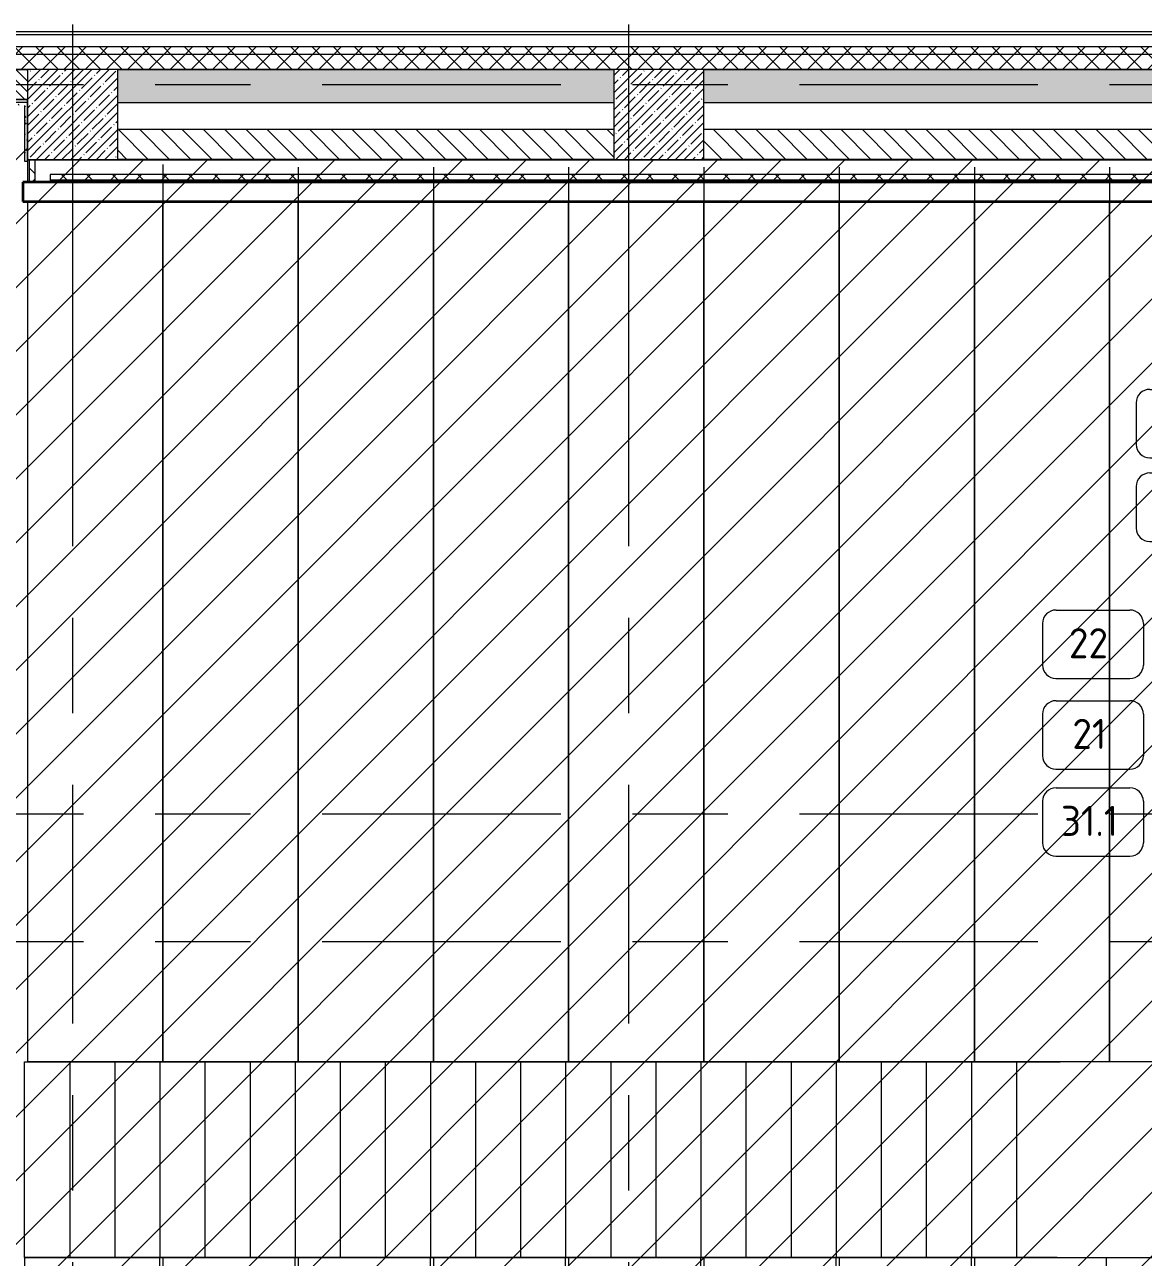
# Model space of a CAD drawing. Header units: millimetres. Extents: x -2766 to 205613, y -8553 to 29000.
# Drawn here: x 21890 to 29334, y 19200 to 27398 of the extents above; entities that cross this region are included whole.
import ezdxf

# ---------------------------------------------------------------- set-up
doc = ezdxf.new("R2010")
doc.units = ezdxf.units.MM
doc.linetypes.add('Осевая', pattern=[3175, 635, -476.25, 1587.5, -476.25])
for name, color, linetype, lineweight in [('A-DETL', 7, 'Continuous', 9), ('A-WALL', 7, 'Continuous', 9), ('A-WALL-2', 7, 'Continuous', 35), ('I-FURN-IDEN', 7, 'Continuous', 9), ('I-WALL', 7, 'Continuous', 9), ('S-COLS', 7, 'Continuous', 9), ('S-STRS', 7, 'Continuous', 13), ('Оси', 7, 'Continuous', 9), ('Оси-2', 7, 'Осевая', 9)]:
    doc.layers.add(name, color=color, linetype=linetype, lineweight=lineweight)
for name, color, linetype, lineweight, true_color in [('A-DETL-GENF-1', 7, 'Continuous', 9, 0xc0c0c0), ('A-WALL-1', 9, 'Continuous', 9, 0x808080), ('A-WALL-FNSH-1', 9, 'Continuous', 9, 0x808080)]:
    doc.layers.add(name, color=color, linetype=linetype, lineweight=lineweight, true_color=true_color)
doc.styles.add('GOST Common', font='GOST_Common.ttf', dxfattribs={"height": 200})
pattern_1 = [(45, (0, 0), (-70.71068, 70.71068), []), (135, (0, 0), (-70.71068, -70.71068), [])]
pattern_2 = [(135, (0, 0), (-70.71068, -70.71068), [])]
pattern_3 = [(0, (0, 0), (121.92, 30.48), [10.058, -81.382, 10.058, -81.382, -487.68]), (0, (0, 0), (121.92, 30.48), [-182.88, 10.058, -172.822, 10.058, -81.382, -213.36]), (0, (0, 0), (121.92, 30.48), [-457.2, 10.058, -50.902, 10.058, -142.342]), (120, (45.72, 15.24), (-87.356454, 90.345817), [10.058, -81.382, 10.058, -81.382, -487.68]), (120, (45.72, 15.24), (-87.356454, 90.345817), [-182.88, 10.058, -172.822, 10.058, -81.382, -213.36]), (120, (45.72, 15.24), (-87.356454, 90.345817), [-457.2, 10.058, -50.902, 10.058, -142.342]), (240, (60.96, 76.2), (-34.563546, -120.825817), [10.058, -81.382, 10.058, -81.382, -487.68]), (240, (60.96, 76.2), (-34.563546, -120.825817), [-182.88, 10.058, -172.822, 10.058, -81.382, -213.36]), (240, (60.96, 76.2), (-34.563546, -120.825817), [-457.2, 10.058, -50.902, 10.058, -142.342])]
pattern_4 = [(135, (0, 0), (-84.8528, -84.8528), []), (225, (0, 0), (84.8528, -84.8528), [])]

# ---------------------------------------------------------------- blocks, each defined once
blk = doc.blocks.new('BSC_Колонна _Прямоугольная - 600х600-V6-План расстановки мебели и оборудования 2 этажа в осях 1-12')
at = {"layer": 'S-COLS'}
h = blk.add_hatch(dxfattribs=at)
h.set_pattern_fill('FP_9', color=256, style=0, pattern_type=2)
h.set_pattern_definition([(45, (-26110, -26800), (-57.02463, 57.02463), []), (45, (-26052.975, -26800), (-57.02463, 57.02463), [100.806, -20.161, 3.353, -16.808])])
h.paths.add_polyline_path([(-300, -300), (300, -300), (300, 300), (-300, 300)])
for p, q in [((300, 300), (-300, 300)), ((-300, 300), (-300, -300)), ((300, -300), (300, 300)), ((-300, -300), (300, -300))]:
    blk.add_line(p, q, dxfattribs=at)
blk = doc.blocks.new('BSC_Колонна _Прямоугольная - 600х600-V34-План расстановки мебели и оборудования 2 этажа в осях 1-12')
at = {"layer": 'S-COLS'}
h = blk.add_hatch(dxfattribs=at)
h.set_pattern_fill('FP_41', color=256, style=0, pattern_type=2)
h.set_pattern_definition([(45, (-22210, -26800), (-57.02463, 57.02463), []), (45, (-22152.975, -26800), (-57.02463, 57.02463), [100.806, -20.161, 3.353, -16.808])])
h.paths.add_polyline_path([(-300, -300), (300, -300), (300, 300), (-300, 300), (-300, 100)])
for p, q in [((300, 300), (-300, 300)), ((-300, 300), (-300, 100)), ((300, -300), (300, 300)), ((-300, 100), (-300, -300)), ((-300, -300), (300, -300))]:
    blk.add_line(p, q, dxfattribs=at)
blk = doc.blocks.new('Перекрытия 3 - Перекрытия 4-20977624-План расстановки мебели и оборудования 2 этажа в осях 1-12')
at = {"layer": 'S-STRS'}
for p, q in [((21910, 26221.8), (21910, 20500)), ((22810, 20500), (22810, 26221.8)), ((23710, 20500), (23710, 26221.8)), ((24610, 20500), (24610, 26221.8)), ((25510, 20500), (25510, 26221.8)), ((26410, 20500), (26410, 26221.8)), ((27310, 20500), (27310, 26221.8)), ((28210, 20500), (28210, 26221.8)), ((29110, 20500), (29110, 26221.8)), ((30010, 22600), (30010, 26221.8)), ((30010, 20500), (30010, 22000)), ((22810, 20500), (21910, 20500)), ((23710, 20500), (22810, 20500)), ((24610, 20500), (23710, 20500)), ((25510, 20500), (24610, 20500)), ((26410, 20500), (25510, 20500)), ((27310, 20500), (26410, 20500)), ((28210, 20500), (27310, 20500)), ((29110, 20500), (28210, 20500)), ((30010, 20500), (29110, 20500)), ((30449, 20500), (30010, 20500))]:
    blk.add_line(p, q, dxfattribs=at)
blk = doc.blocks.new('Перекрытия 2 - Перекрытия 4-32990152-План расстановки мебели и оборудования 2 этажа в осях 1-12')
at = {"layer": 'S-STRS'}
for p, q in [((21910, 19180), (22810, 19180)), ((21910, 19180), (21910, 15459.3)), ((22810, 19180), (23710, 19180)), ((22810, 15459.4), (22810, 19180)), ((23710, 19180), (24610, 19180)), ((23710, 15459.4), (23710, 19180)), ((24610, 19180), (25510, 19180)), ((24610, 15459.4), (24610, 19180)), ((25510, 19180), (26410, 19180)), ((25510, 15459.4), (25510, 19180)), ((26410, 19180), (27310, 19180)), ((26410, 15459.4), (26410, 19180)), ((27310, 19180), (28210, 19180)), ((27310, 15459.4), (27310, 19180)), ((28210, 19180), (29110, 19180)), ((28210, 15459.4), (28210, 19180)), ((29110, 19180), (30010, 19180)), ((29110, 15459.4), (29110, 19180)), ((30010, 19180), (30480, 19180)), ((30010, 15459.4), (30010, 19180)), ((30480, 19180), (30610, 19180)), ((30610, 18430), (30610, 19180)), ((30610, 15459.4), (30610, 17830))]:
    blk.add_line(p, q, dxfattribs=at)
blk = doc.blocks.new('Стены наклон_ амфитеатр1 - Стены наклон_ амфитеатр-33007412-План расстановки мебели и оборудования 2 этажа в осях 1-12')
at = {"layer": 'A-WALL-2'}
for p, q in [((21879, 26351.1), (21879, 26221.8)), ((30460, 26351.1), (21879, 26351.1)), ((30610, 26351.1), (30460, 26351.1)), ((30610, 26221.8), (30610, 26351.1)), ((21879, 26221.8), (30460, 26221.8)), ((30460, 26221.8), (30610, 26221.8))]:
    blk.add_line(p, q, dxfattribs=at)
blk = doc.blocks.new('Марка_Мебель - В прямоуг_Balcon_Марка-25523697-План расстановки мебели и оборудования 2 этажа в осях 1-12')
at = {"layer": 'I-FURN-IDEN'}
for p, q in [((-2.455, 2.278), (2.455, 2.278)), ((-3.355, 1.378), (-3.355, -1.384)), ((3.355, 1.378), (3.355, -1.378)), ((-2.461, -2.278), (2.455, -2.278))]:
    blk.add_line(p, q, dxfattribs=at)
for centre, radius, start, end in [((-2.455, 1.378), 0.9, 90, 180), ((2.455, 1.378), 0.9, 0, 90), ((-2.461, -1.384), 0.893, 180, 270), ((2.455, -1.378), 0.9, 270, 0)]:
    blk.add_arc(centre, radius, start, end, dxfattribs=at)

msp = doc.modelspace()

# ---------------------------------------------------------------- hatches: boundary and pattern name
at = {"layer": 'A-DETL-GENF-1'}
h = msp.add_hatch(dxfattribs=at)
h.set_pattern_fill('FP_105', color=256, style=0, pattern_type=2)
h.set_pattern_definition([(45, (0, 0), (-212.132, 212.132), [])])
h.paths.add_polyline_path([(30460, 15231), (30460, 26500), (21910, 26500), (21910, 26900), (14760, 26900), (14760, 24680), (14310.3, 24680), (14310.3, 15231), (28011.6, 15231)])
at = {"layer": 'A-WALL'}
h = msp.add_hatch(dxfattribs=at)
h.set_pattern_fill('FP_12', color=256, style=0, pattern_type=2)
h.set_pattern_definition(pattern_1)
h.paths.add_polyline_path([(33610, 27200), (33710, 27200), (33710, 27250), (19610.3, 27250), (19610.3, 27200), (33322.8, 27200)])
h.paths.add_polyline_path([(18053, 27200), (18710.3, 27200), (18710.3, 27250), (17810.3, 27250), (17810.3, 27200)])
h.paths.add_polyline_path([(16010.3, 27200), (16910.3, 27200), (16910.3, 27250), (16010.3, 27250)])
h.paths.add_polyline_path([(13689, 27200), (15110.3, 27200), (15110.3, 27250), (13689, 27250)])
h = msp.add_hatch(dxfattribs=at)
h.set_pattern_fill('FP_12', color=256, style=0, pattern_type=2)
h.set_pattern_definition(pattern_1)
h.paths.add_polyline_path([(33610, 27100), (33610, 27200), (19610.3, 27200), (19610.3, 27100), (33322.8, 27100)])
h.paths.add_polyline_path([(18710.3, 27100), (18710.3, 27200), (17810.3, 27200), (17810.3, 27100), (18110.3, 27100)])
h.paths.add_polyline_path([(16010.3, 27100), (16910.3, 27100), (16910.3, 27200), (16010.3, 27200)])
h.paths.add_polyline_path([(15110.3, 27100), (15110.3, 27200), (13689, 27200), (13689, 27100), (14733.4, 27100)])
h = msp.add_hatch(dxfattribs=at)
h.set_pattern_fill('FP_16', color=256, style=0, pattern_type=2)
h.set_pattern_definition([(135, (0, 0), (-35.35534, -35.35534), [])])
h.paths.add_polyline_path([(21910, 26900), (21910, 27100), (19610.3, 27100), (19610.3, 26900), (20044.7, 26900)])
h.paths.add_polyline_path([(17810.3, 26900), (18110.3, 26900), (18110.3, 27100), (17810.3, 27100)])
h.paths.add_polyline_path([(16910.3, 26900), (16910.3, 27100), (16010.3, 27100), (16010.3, 26900), (16061.2, 26900)])
h.paths.add_polyline_path([(14780, 26900), (15110.3, 26900), (15110.3, 27100), (14310, 27100), (14310, 26900), (14760, 26900)])
at = {"layer": 'I-WALL'}
h = msp.add_hatch(dxfattribs=at)
h.set_pattern_fill('FP_15', color=256, style=0, pattern_type=2)
h.set_pattern_definition([(45, (0, 0), (-57.02463, 57.02463), []), (45, (57.025, 0), (-57.02463, 57.02463), [100.806, -20.161, 3.353, -16.808])])
h.paths.add_polyline_path([(33010, 26880), (33010, 27100), (30610, 27100), (30610, 26880), (31995, 26880)])
h.paths.add_polyline_path([(30010, 26880), (30010, 27100), (26410, 27100), (26410, 26880), (29339.4, 26880)])
h.paths.add_polyline_path([(25810, 26880), (25810, 27100), (22510, 27100), (22510, 26880), (22700.3, 26880)])
h = msp.add_hatch(dxfattribs=at)
h.set_pattern_fill('FP_87', color=256, style=0, pattern_type=2)
h.set_pattern_definition(pattern_3)
h.paths.add_polyline_path([(21890, 26860), (21910, 26860), (21910, 26880), (19610.3, 26880), (19610.3, 26860), (20044.7, 26860)])
h = msp.add_hatch(dxfattribs=at)
h.set_pattern_fill('FP_87', color=256, style=0, pattern_type=2)
h.set_pattern_definition(pattern_3)
h.paths.add_polyline_path([(21890, 26490), (21910, 26490), (21910, 26860), (21890, 26860), (21890, 26494.9)])
h = msp.add_hatch(dxfattribs=at)
h.set_pattern_fill('FP_11', color=256, style=0, pattern_type=2)
h.set_pattern_definition(pattern_2)
h.paths.add_polyline_path([(25810, 26500), (25810, 26700), (22510, 26700), (22510, 26500), (22700.3, 26500)])
h = msp.add_hatch(dxfattribs=at)
h.set_pattern_fill('FP_11', color=256, style=0, pattern_type=2)
h.set_pattern_definition(pattern_2)
h.paths.add_polyline_path([(30010, 26500), (30010, 26700), (26410, 26700), (26410, 26500), (29339.4, 26500)])
h = msp.add_hatch(dxfattribs=at)
h.set_pattern_fill('FP_92', color=256, style=0, pattern_type=2)
h.set_pattern_definition(pattern_4)
h.paths.add_polyline_path([(21960, 26351), (21960, 26500), (21923, 26500), (21923, 26351)])
h = msp.add_hatch(dxfattribs=at)
h.set_pattern_fill('FP_92', color=256, style=0, pattern_type=2)
h.set_pattern_definition(pattern_4)
h.paths.add_polyline_path([(30460, 26364), (30473, 26364), (30473, 26401), (22060, 26401), (22060, 26364), (29339.4, 26364)])
h = msp.add_hatch(dxfattribs=at)
h.set_pattern_fill('FP_91', color=256, style=0, pattern_type=2)
h.set_pattern_definition([(0, (0, 0), (406.4, 101.6), [33.528, -271.272, 33.528, -271.272, -1625.6]), (0, (0, 0), (406.4, 101.6), [-609.6, 33.528, -576.072, 33.528, -271.272, -711.2]), (0, (0, 0), (406.4, 101.6), [-1524, 33.528, -169.672, 33.528, -474.472]), (120, (152.4, 50.8), (-291.18818, 301.15272), [33.528, -271.272, 33.528, -271.272, -1625.6]), (120, (152.4, 50.8), (-291.18818, 301.15272), [-609.6, 33.528, -576.072, 33.528, -271.272, -711.2]), (120, (152.4, 50.8), (-291.18818, 301.15272), [-1524, 33.528, -169.672, 33.528, -474.472]), (240, (203.2, 254), (-115.21182, -402.75272), [33.528, -271.272, 33.528, -271.272, -1625.6]), (240, (203.2, 254), (-115.21182, -402.75272), [-609.6, 33.528, -576.072, 33.528, -271.272, -711.2]), (240, (203.2, 254), (-115.21182, -402.75272), [-1524, 33.528, -169.672, 33.528, -474.472])])
h.paths.add_polyline_path([(30460, 26351), (30460, 26364), (22060, 26364), (22060, 26351), (30003.3, 26351)])

# ---------------------------------------------------------------- linework, layer by layer
at = {"layer": 'A-DETL'}
for p, q in [((21910, 26900), (14760, 26900)), ((21910, 26500), (21910, 26900)), ((30460, 26500), (21910, 26500)), ((22810, 26469), (22810, 20500)), ((23710, 26450), (23710, 20500)), ((24610, 26450), (24610, 20500)), ((25510, 26450), (25510, 20500)), ((26410, 26450), (26410, 20500)), ((27310, 26450), (27310, 20500)), ((28210, 26450), (28210, 20500)), ((29110, 26450), (29110, 20500)), ((21890, 20500), (28781, 20500)), ((21890, 19200), (21890, 20500)), ((22190, 20500), (22190, 19200)), ((22490, 20500), (22490, 19200)), ((22790, 20500), (22790, 19200)), ((23090, 20500), (23090, 19200)), ((23390, 20500), (23390, 19200)), ((23690, 20500), (23690, 19200)), ((23990, 20500), (23990, 19200)), ((24290, 20500), (24290, 19200)), ((24590, 20500), (24590, 19200)), ((24890, 20500), (24890, 19200)), ((25190, 20500), (25190, 19200)), ((25490, 20500), (25490, 19200)), ((25790, 20500), (25790, 19200)), ((26090, 20500), (26090, 19200)), ((26390, 20500), (26390, 19200)), ((26690, 20500), (26690, 19200)), ((26990, 20500), (26990, 19200)), ((27290, 20500), (27290, 19200)), ((27590, 20500), (27590, 19200)), ((27890, 20500), (27890, 19200)), ((28190, 20500), (28190, 19200)), ((28490, 20500), (28490, 19200)), ((28760, 19200), (21890, 19200)), ((22810, 19200), (22810, 15231)), ((23710, 19200), (23710, 15231)), ((24610, 19200), (24610, 15231)), ((25510, 19200), (25510, 15231)), ((26410, 19200), (26410, 15231)), ((27310, 19200), (27310, 15231)), ((28210, 19200), (28210, 15231))]:
    msp.add_line(p, q, dxfattribs=at)
at = {"layer": 'A-WALL'}
for p, q in [((33840, 27330), (19610.3, 27330)), ((33760, 27250), (19610.3, 27250)), ((33710, 27200), (19610.3, 27200)), ((21910, 27100), (19590.3, 27100)), ((25810, 27100), (22510, 27100)), ((30010, 27100), (26410, 27100)), ((21923, 26351), (21923, 26500)), ((21960, 26351), (21960, 26500)), ((30510, 26401), (22060, 26401)), ((22060, 26401), (22060, 26351)), ((30473, 26364), (22060, 26364))]:
    msp.add_line(p, q, dxfattribs=at)
at = {"layer": 'A-WALL-1'}
for p, q in [((19610.3, 27100), (21910, 27100)), ((22510, 27100), (25810, 27100)), ((26410, 27100), (30010, 27100)), ((19590.3, 26900), (21910, 26900)), ((21910, 26880), (19610.3, 26880)), ((21890, 26860), (21890, 26490)), ((22510, 26880), (25810, 26880)), ((26410, 26880), (30010, 26880)), ((25810, 26700), (22510, 26700)), ((30010, 26700), (26410, 26700)), ((21890, 26490), (21910, 26490)), ((21910, 26490), (21910, 26500)), ((21910, 26500), (21910, 26351)), ((25810, 26501), (22510, 26501)), ((22510, 26500), (25810, 26500)), ((30010, 26501), (26410, 26501)), ((26410, 26500), (30010, 26500)), ((21910, 26351), (30460, 26351))]:
    msp.add_line(p, q, dxfattribs=at)
at = {"layer": 'A-WALL-FNSH-1'}
msp.add_line((33860, 27350), (19610.3, 27350), dxfattribs=at)
at = {"layer": 'Оси'}
for p, q in [((22210, 24898.1), (22210, 27398.1)), ((25910, 24898.1), (25910, 27398.1))]:
    msp.add_line(p, q, dxfattribs=at)
at = {"layer": 'Оси-2'}
for p, q in [((534, 27000), (31340, 27000)), ((22210, 593.7), (22210, 24898.1)), ((25910, 593.7), (25910, 24898.1)), ((534, 22150), (35990, 22150)), ((534, 21300), (35990, 21300))]:
    msp.add_line(p, q, dxfattribs=at)

# ---------------------------------------------------------------- block references
at = {"layer": 'A-WALL'}
msp.add_blockref('Стены наклон_ амфитеатр1 - Стены наклон_ амфитеатр-33007412-План расстановки мебели и оборудования 2 этажа в осях 1-12', (0, 0), dxfattribs=at)
at = {"layer": 'I-FURN-IDEN', "xscale": 99.99999999999993, "yscale": 99.99999999999993, "zscale": 99.99999999999993}
for p in [(29622.6, 24744.9), (29622.6, 24188.6), (28999, 23277.2), (28999, 22674.2), (28999, 22095.3)]:
    msp.add_blockref('Марка_Мебель - В прямоуг_Balcon_Марка-25523697-План расстановки мебели и оборудования 2 этажа в осях 1-12', p, dxfattribs=at)
at = {"layer": 'S-COLS'}
for name, p in [('BSC_Колонна _Прямоугольная - 600х600-V34-План расстановки мебели и оборудования 2 этажа в осях 1-12', (22210, 26800)), ('BSC_Колонна _Прямоугольная - 600х600-V6-План расстановки мебели и оборудования 2 этажа в осях 1-12', (26110, 26800))]:
    msp.add_blockref(name, p, dxfattribs=at)
at = {"layer": 'S-STRS'}
for name, p in [('Перекрытия 3 - Перекрытия 4-20977624-План расстановки мебели и оборудования 2 этажа в осях 1-12', (0, 0)), ('Перекрытия 2 - Перекрытия 4-32990152-План расстановки мебели и оборудования 2 этажа в осях 1-12', (-20, 20))]:
    msp.add_blockref(name, p, dxfattribs=at)

# ---------------------------------------------------------------- texts
at = {"layer": 'I-FURN-IDEN', "char_height": 200, "attachment_point": 1, "style": 'GOST Common'}
for s, insert, width in [('22', (28838.5, 23384.3), 352.742), ('21', (28862, 22781.3), 296.624), ('31.1', (28785.5, 22202.4), 481.012)]:
    msp.add_mtext(s, dxfattribs=dict(at, insert=insert, width=width))

doc.saveas('drawing.dxf')
